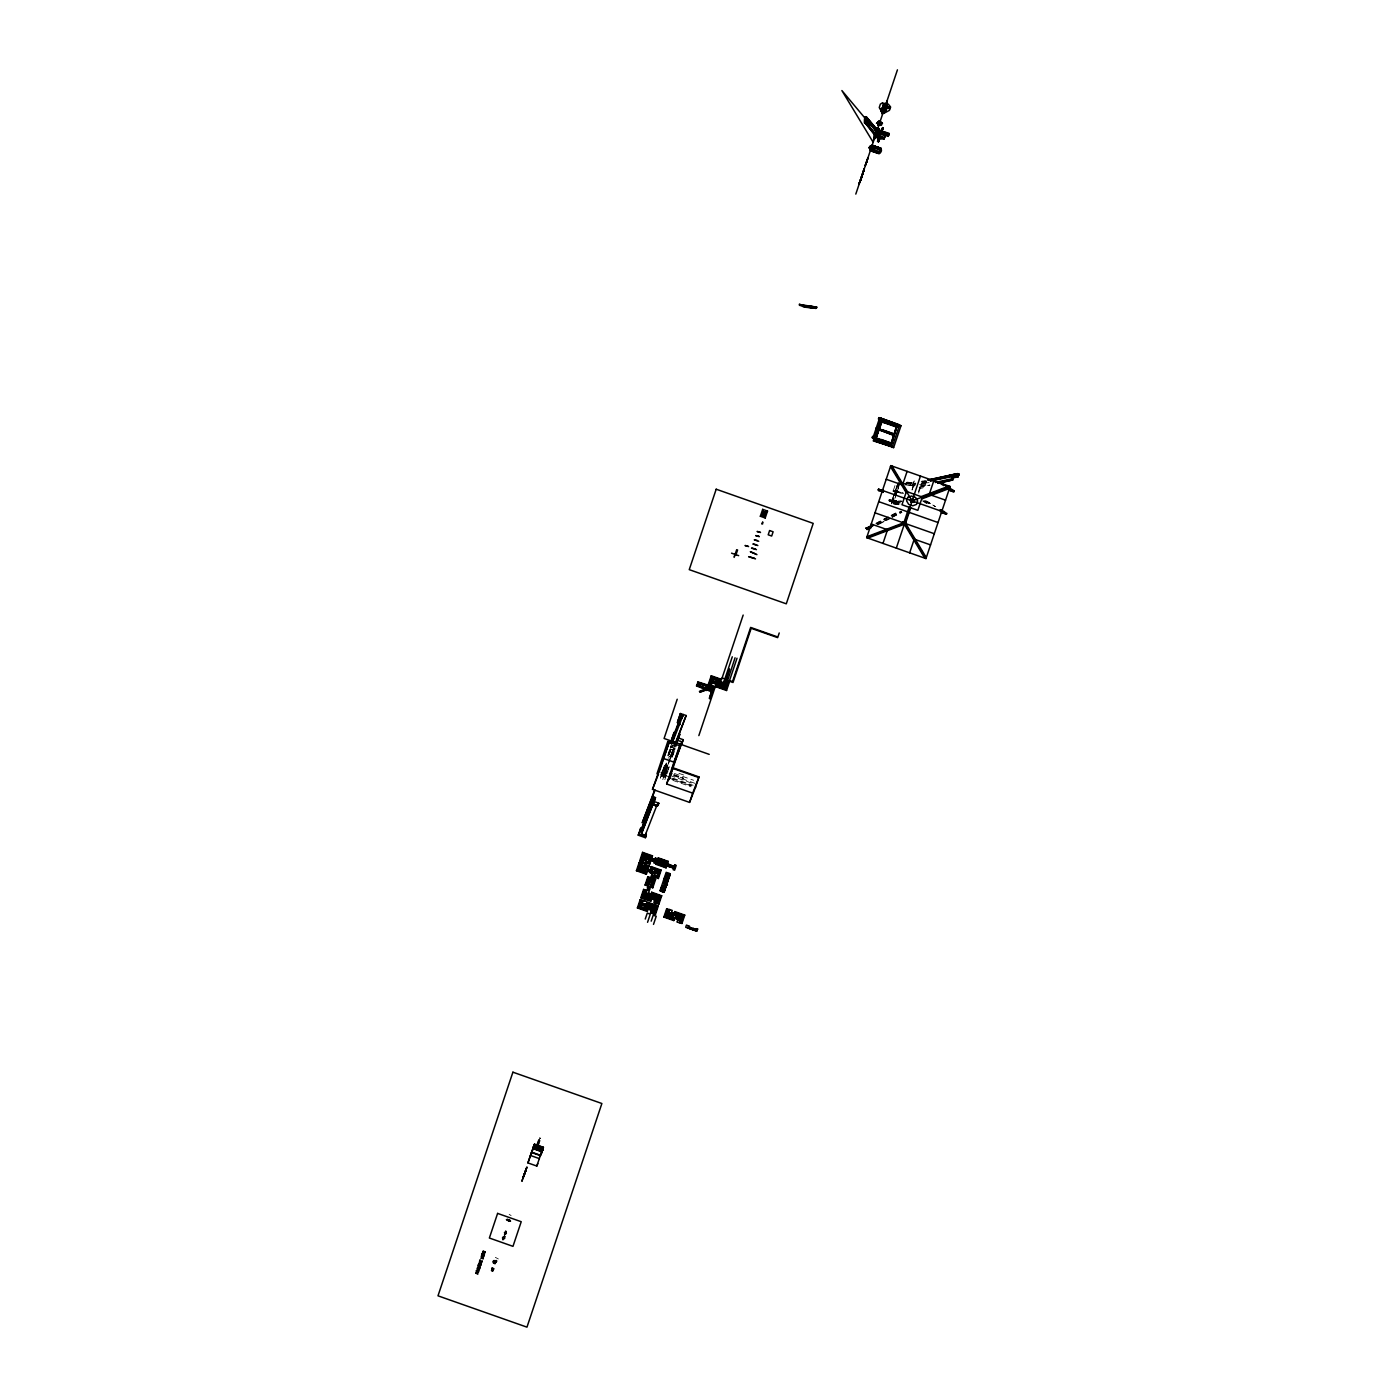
<?xml version="1.0" encoding="UTF-8"?>
<svg xmlns="http://www.w3.org/2000/svg" width="1397" height="1397" viewBox="0 0 1397 1397"><rect width="100%" height="100%" fill="white"/><g stroke="black" fill="none" stroke-linecap="round" stroke-linejoin="round"><path stroke-width="0.75" stroke-dasharray="5 3.75" d="M898.323 502.414L889.627 501.436L889.941 499.55M664.675 767.529L666.002 763.583M511.11 1215.547L509.172 1214.395M664.378 765.573L660.397 778.146L664.466 765.975M667.661 755.76L671.94 743.012M668.587 753.699L671.259 745.719L670.56 747.133M669.792 750.678L668.709 753.909L670.735 754.624M666.317 766.237L666.771 764.892L665.391 764.229M664.239 769.747L664.832 767.966M669.46 754.17L671.084 749.333M665.164 767.704L668.185 758.641M663.942 772.419L665.356 770.673L668.063 771.615M669.582 756.476L668.709 757.663M665.356 770.673L666.561 768.245M662.772 779.683L674.716 744.025M665.356 772.558L666.491 768.926L663.68 767.931M670.7 756.004L672.254 756.545L674.699 749.229L673.162 748.67M664.85 779.718L670.333 763.321M673.005 755.375L677.126 743.064M890.133 499.934L889.61 500.842M893.399 490.33L896.001 482.541M897.066 485.283L891.88 500.842L897.572 485.353M891.321 503.042L898.201 482.489M891.565 503.898L898.446 483.345M892.089 503.13L898.969 482.576M899.476 483.17L893.416 502.588M899.598 484.078L893.172 503.182L900.087 503.968M896.472 493.735L893.574 502.169M896.961 492.146L899.738 484.026M914.232 480.882L913.079 484.392L915.419 487.169L913.079 484.34L914.249 480.9L916.222 479.852M912.363 488.147L913.673 484.253L901.536 483.414M911.997 489.945L914.005 483.956M912.171 489.893L914.284 483.764M918.318 491.814L921.077 483.799L929.372 482.017M918.615 493.089L921.199 485.44L919.697 484.532M537.286 1144.126C538.526 1135.691 542.612 1137.245 538.439 1144.545M537.793 1144.318L539.888 1137.839M537.932 1144.37L540.29 1137.944M668.465 753.734L671.625 745.631M668.639 754.904L672.481 745.09M668.622 755.637L672.603 745.509M674.454 746.627L670.473 756.755L668.849 756.179M667.19 766.569L674.332 748.338M665.094 772.838L665.705 771.284L662.877 770.306M665.88 770.463L674.611 748.181M921.042 483.886L929.022 482.349M875.902 523.334L889.156 516.279M891.042 515.476L898.655 511.354M876.129 523.508L889.575 516.331M891.426 515.371L898.83 511.529M876.408 523.927L889.627 517.047M891.513 516.069L900.96 511.162M877.019 524.242L884.633 520.19M892.229 516.331L901.711 511.319M877.421 524.346L890.151 517.938L877.875 524.346M891.915 516.925L901.676 511.913M892.124 516.995L901.711 512.018M878.853 524.312L890.919 518.217M892.281 517.327L901.973 512.385M495.341 1257.352L498.362 1258.959M921.199 481.494L925.355 480.551M922.23 481.843L926.49 480.917M922.055 482.541L926.176 481.651M922.195 482.698L926.351 481.808M921.339 483.135L927.556 481.773M929.075 482.594L920.466 483.554M920.78 484.672L929.092 482.856M920.867 485.597L929.11 483.816M921.007 486.191L929.424 484.462M919.226 487.291L929.808 485.003M919.348 487.343L929.948 485.213M919.523 488.618L922.963 487.867L924.168 484.392L922.072 480.97M907.002 482.122L915.734 482.978M906.74 482.384L915.873 483.467L907.124 482.541M906.059 482.908L915.367 483.764M905.92 483.1L915.576 484.305M905.78 483.345L914.983 484.34M905.85 483.606L913.813 484.48M901.659 483.868L915.175 485.283M914.075 485.685L905.343 484.864L913.428 485.981M893.085 490.609L901.152 491.552M893.154 490.923L901.24 491.814M894.883 491.5L901.781 492.146M892.98 491.569L903.038 492.652M895.774 492.181L903.492 493.001M899.755 493.036L903.597 493.49M892.089 500.423L899.79 501.348M893.748 501.069L899.912 501.802M889.575 500.877L900.349 502.187L889.732 501.261M893.504 502.222L900.017 502.972M893.416 502.553L899.197 503.164M893.312 502.693L899.179 503.374M893.888 503.112L900.297 503.863M893.87 503.688L899.738 504.352M893.661 504.142L899.93 504.858M670.612 746.941L673.441 747.936M673.337 748.146L675.519 748.914L672.97 749.229L674 749.49L671.852 755.882L670.857 755.533M672.813 749.613L670.979 755.044M670.333 749.071L672.359 749.77M670.892 755.445L672.254 756.545M670.525 756.528L672.394 757.174M664.675 765.591L667.172 766.551M667.085 766.813L668.953 767.459M666.91 767.337L668.779 768.001M666.753 767.809L668.587 768.542M663.837 767.285L663.505 769.485L665.513 770.201M664.099 767.704L666.107 768.402M666.474 768.629L668.237 769.572M678.907 773.327L687.045 776.191M663.069 769.485L670.543 772.104M674.384 773.484L693.593 780.259M662.946 770.515L664.413 771.039M663.034 770.882L666.701 772.174M673.965 774.706L683.57 778.094M665.566 771.947L667.696 772.698M673.86 775.003L683.482 778.391L673.825 775.108M663.75 772L667.487 773.309M661.934 771.755L669.757 774.479M673.843 775.719L696.684 783.961M661.445 772.157L667.347 774.235M660.973 772.331L668.028 774.794M670.054 775.492L692.318 783.333M661.252 772.593L667.714 775.056M661.113 772.803L667.836 775.248M661.305 773.484L668.237 775.911M668.692 776.662L660.711 773.851L670.874 777.448M672.9 778.164L693.122 785.289M660.502 774.637L670.246 778.077M672.201 778.758L691.707 785.62M661.025 775.283L667.102 777.431M669.128 778.146L691.463 786.005M660.711 776.103L664.762 777.518M672.883 780.382L691.148 786.808M539.539 1137.804L540.639 1138.188M539.329 1138.188L540.482 1138.59M926.473 500.964L935.414 506.657L926.63 501.139M925.076 500.807L931.782 504.823M925.041 500.859L930.681 504.492M924.43 500.807L931.362 505.208M922.928 500.615L930.21 505.225M922.841 501.104L926.543 503.444M895.914 491.307L895.721 491.884M889.278 499.393L888.946 500.947L889.278 499.48M889.941 499.812L902.008 501.261L889.941 499.812"/><path stroke-width="1.5" d="M708.366 690.293L708.663 689.385M734.944 554.958L735.852 555.168L737.581 549.999L736.69 549.685L734.106 557.386M757.453 540.552L754.258 539.853L758.746 541.268M800.237 304.581L816.774 307.148L816.459 308.056L802.524 306.362L802.646 304.843M816.424 308.004L816.005 307.026L815.796 308.388M883.026 492.285L881.472 491.692L881.577 490.085L881.245 491.028M877.438 130.253L865.913 116.65L865.145 117.61M865.127 116.859L865.284 119.583M866.053 116.667L865.319 119.251M875.849 130.707L865.965 118.291L865.634 122.377L874.976 133.518L865.634 122.377M876.652 132.523L876.775 130.969L865.18 117.156M874.487 138.74L875.413 137.971L874.208 136.784M876.006 137.5L875.308 138.355L875.64 137.29M881.874 112.808C884.79 110.992 881.856 115.881 881.437 111.708M882.206 113.698L881.839 112.686M884.022 112.843L884.598 111.131M881.804 128.594L882.066 130.026M653.063 799.381L652.87 796.692L655.49 797.617L641.467 833.957L646.06 835.581L645.903 833.415L645.763 836.611L640.647 834.69M865.337 165.44L867.275 160.026L865.197 165.544L865.738 164.514M874.766 134.095L876.181 130.445L885.995 133.745M493.84 1262.032L495.079 1261.107L496.267 1262.05M890.675 445.486L875.255 440.107L890.71 445.556L896.717 426.888L890.727 446.062L874.854 440.474L881.158 421.667L896.647 426.277M890.605 444.945L896.49 426.731M756.633 544.865L752.896 543.974L757.838 545.546M755.742 553.963L750.294 551.71L756.947 554.644M873.858 134.147L865.232 122.831M641.642 828.508L652.696 798.979L654.722 799.66L655.49 797.617M878.661 128.454L878.137 130.113M542.595 1150.01L541.198 1153.835L542.996 1148.509L534.108 1145.296L532.868 1149.137M871.588 147.069L872.147 145.498M860.622 179.899L858.718 184.561L860.377 180.719M874.801 137.866L876.635 136.138M866.524 528.363L870.034 528.398L869.475 527.455M689.088 928.464L689.542 926.281L686.451 925.076L685.717 927.276L696.876 931.205L697.697 928.778L696.544 931.101M881.629 129.275L880.512 133.518L882.66 127.564L880.774 133.78L882.799 127.616M522.513 1179.26L521.902 1181.303L525.534 1171.21M712.4 688.651L713.378 688.616M709.414 686.8L709.798 685.91M709.641 687.184L709.641 686.014M710.444 687.691L711.632 687.918L710.724 688.25M697.732 682.836L709.746 686.818L697.819 682.522M643.231 829.015L640.752 828.037L643.214 829.067L640.245 829.224L642.76 830.115L654.809 799.486M872.13 145.532L881.123 148.274L880.232 150.841M649.972 856.92L652.486 855.855L651.788 858.177M650.583 857.741L650.967 856.431L643.423 853.777L641.31 860.098L642.847 860.674L639.791 860.674L642.568 852.362L652.486 855.855M651.142 857.95L651.683 856.151L643.022 853.113L640.594 860.36L642.69 861.163M718.879 681.055L712.487 677.842L710.567 683.57M719.822 681.387L720.363 679.588L711.702 676.55L709.274 683.797L711.37 684.582M666.09 863.206L668.203 861.39L667.504 863.713M720.468 681.614L721.166 679.291L719.158 681.142L719.647 679.868L712.103 677.213L709.99 683.535L708.471 684.111L711.195 685.124M659.279 859.539L658.86 860.674C658.301 857.007 667.818 861.268 666.09 863.206L666.683 861.966L659.14 859.312L658.284 857.898L657.446 860.168M666.858 863.486L667.382 861.687L658.738 858.649L658.092 860.395M873.282 436.894L891.321 443.303M881.245 111.323L881.524 109.944M887.112 107.29L885.122 112.493L887.112 107.29L886.169 106.172L884.86 109.944M524.678 1173.323L523.037 1177.601L524.032 1175.645M862.473 174.433L861.041 178.903M872.217 145.323L881.07 148.571L872.217 145.183C862.333 154.892 896.717 154.124 870.034 149.217L869.283 147.75L871.047 145.637L880.774 149.427M651.596 803.764L652.87 796.692M861.076 178.833L862.857 173.298M876.897 131.213L877.403 129.642L889.295 133.448L888.579 135.596L885.174 133.902M886.274 103.954L887.374 100.706L886.431 103.5M882.31 128.768C884.755 123.687 877.665 144.101 882.921 128.018M882.38 103.029L884.476 106.329L890.099 108.302L890.588 106.905L888.23 104.094L882.363 103.046L880.389 104.059L879.237 107.552L881.332 110.974M885.803 134.356L886.274 132.837M862.543 174.258L864.289 168.723L863.329 171.691M862.84 172.966L864.01 169.788L860.377 180.003M664.675 886.449L663.732 886.117L665.094 886.327L666.544 882.031L665.164 881.367M677.597 722.511C686.94 695.549 672.463 745.212 671.363 741.842M863.922 170.085L862.054 175.306L862.735 173.595M877.037 136.801L877.473 135.492M883.934 139.211L886.414 132.663L885.209 135.98M858.788 184.421L862.089 175.498M867.415 159.38L866.472 162.262M866.873 161.057L867.834 158.245M871.903 146.126L872.234 145.131M958.709 474.893L959.006 474.02A2.497 1.38 18.5 0 0 957.836 473.618L928.795 479.939M666.352 879.01L665.426 881.594M506.413 1233.219L504.404 1232.748M875.221 135.509C879.673 141.988 892.299 137.901 877.246 135.422M862.159 175.516L861.408 177.856L863.975 169.84L863.171 172.215M887.06 101.667L887.339 100.741L886.99 101.894M869.58 146.475C870.156 145.253 887.759 146.999 879.08 153.775L870.191 150.649L871.815 146.423L871.484 147.244M667.574 873.666L666.09 878.084M953.348 490.906L952.929 491.831L949.349 489.544M505.958 1233.603L504.946 1233.114L504.544 1234.616L505.697 1233.376M504.282 1238.563L503.182 1237.882M680.776 716.207L682.487 716.801L683.308 714.548L680.339 713.518L681.422 715.247M880.983 148.833L872.042 145.742M666.858 875.832L668.255 876.408M940.024 510.708C947.201 516.785 948.144 512.559 940.181 509.626M478.734 1264.634L478.961 1263.534L478.42 1264.756L480.708 1265.56L481.092 1264.302L480.516 1265.263M800.341 304.511L799.992 305.524L816.092 307.48M479.625 1264.949L480.079 1263.988L479.87 1265.036M802.664 304.79L802.542 306.467M677.213 699.233L664.081 738.472L709.205 754.363M507.932 1219.86L507.181 1219.302L509.346 1219.983L509.014 1220.961L506.395 1219.633M680.287 745.981L667.783 741.545L656.957 773.851M508.298 1220.629L506.989 1219.843M695.619 787L689.577 802.402L652.504 789.34L668.953 742.89L659.192 772M502.449 1238.091L503.933 1238.633M502.571 1237.655L504.823 1238.144M502.763 1237.183L504.23 1237.759M527.926 1162.915L531.541 1152.106L540.447 1155.249L536.815 1166.058L527.926 1162.915L534.108 1145.296L532.309 1150.657L533.898 1145.872L533.025 1148.299L541.896 1151.582M503.06 1238.266L503.357 1237.358M508.875 1220.908L509.189 1219.93M532.921 1148.613L541.826 1151.739L542.333 1150.709L542.735 1149.539L533.654 1146.518L534.51 1144.178L543.416 1147.321L542.315 1150.395L533.392 1147.304M503.287 1237.934L502.885 1239.593L504.038 1238.336M504.998 1232.8L505.679 1231.246L506.011 1233.027M522.897 1178.003L523.927 1175.226M640.367 834.917L645.711 836.803L645.362 837.694L638.237 835.179L640.594 828.334M503.06 1239.663L503.601 1238.196M504.195 1236.275L503.741 1237.759M504.736 1234.686L505.26 1233.237M504.911 1233.08L505.871 1231.316M638.237 835.179L640.228 830.534M639.337 833.607L641.607 828.438M878.276 121.749L877.473 123.058L879.359 120.788M883.533 104.792L883.009 108.11M503.426 1237.672L504.422 1238.021L504.666 1236.45M505.871 1233.673L506.151 1232.783M510.027 1221.275L510.342 1220.367M675.1 734.141L674.018 732.395L671.119 741.056L673.075 740.148M680.339 713.518L677.388 722.336M804.445 306.065L804.061 307.113L815.813 308.318M671.241 741.44L674.087 733.006M677.458 722.878L680.409 714.129M882.118 113.751L881.944 110.66M884.126 107.412L884.476 106.329M651.159 803.921L652.818 798.979M671.66 742.767L674 735.765M677.912 724.187L680.322 716.871L682.103 717.779M641.467 833.957L642.76 830.115M641.677 829.05L653.15 798.595L654.949 799.101M671.974 742.785L674.28 736.219M855.802 194.096L874.906 137.063L874.068 136.784M876.687 131.702L888.492 135.841M876.949 130.951L883.096 112.616M885.139 106.521L897.433 69.85M883.725 113.349L881.944 113.087M681.893 718.372L680.356 717.761M877.892 122.884L878.294 124.42L881.21 124.054L881.594 122.901L879.394 120.91L882.52 123.233L881.594 122.901M878.207 133.815L878.783 132.156L877.281 136.033M881.21 124.054C881.332 122.866 883.114 125.852 879.953 124.927L877.578 122.919M886.693 104.81L887.532 106.207L885.314 108.826M674.105 745.858L675.467 741.79L674.349 743.344L672.621 742.733L672.673 740.812M645.536 836.471L646.252 833.817M675.415 746.155L679.902 734.158L675.921 744.287M671.887 743.868L683.325 714.531L686.137 715.526L675.24 744.601M645.362 837.694L646.409 834.69M657.777 803.799L656.957 806.244L658.878 803.205L654.163 801.546M542.088 1151.006L542.595 1149.609M658.389 803.677L657.254 805.37M652.591 803.834L657.812 805.685L658.808 803.327M647.178 871.938L646.34 874.225L636.421 870.715L639.215 862.403L641.974 863.311M636.421 870.715L637.94 870.139L640.053 863.817L641.625 864.341L640.752 864.76M666.631 783.979L672.987 767.774L699.024 776.942L692.685 793.147L666.631 783.979L680.095 744.112M641.887 860.15L643.546 853.969L642.568 852.362M640.542 864.167L638.639 869.877L645.449 872.287M641.904 860.133L643.807 854.405L650.635 856.815M640.926 864.289L639.11 869.702L645.571 871.99M642.271 860.273L644.087 854.859L650.548 857.129M669.006 779.683L681.771 742.191M681.247 744.618L682.155 741.982L680.671 741.44M879.307 153.059L870.418 149.916M678.593 738.053L683.238 739.694L682.452 742.069L676.847 740.096M881.07 148.536L880.459 150.282M748.617 546.594L745.003 545.529L747.797 546.017M641.887 867.31L642.498 865.511M644.244 860.29L644.838 858.509M641.59 869.982L643.004 868.218L646.165 869.004M649.238 859.854L646.27 858.491L646.2 856.204M760.352 516.261L762.675 509.364L767.529 511.075L765.207 517.973L760.352 516.261L767.529 511.075M889.103 133.92L877.403 129.642L877.124 130.515M642.55 870.279L645.397 871.291M643.004 868.218L644.227 865.791M646.27 858.491L645.781 861.163M647.143 856.571L649.989 857.566M643.371 868.358L644.82 864.114L643.214 863.538M646.636 858.614L645.239 862.875L643.633 862.298M762.483 513.258L765.381 514.323L765.154 513.31M643.004 870.104L643.58 868.428M646.846 858.684L647.405 856.99M763.67 513.398L762.675 513.101M764.823 512.175L763.827 512.105L765.748 512.018M763.495 515.86L761.557 515.406L764.648 516.488L764.491 515.266M645.152 870.872L645.711 869.178M645.711 868.812L646.619 866.856M648.645 862.211L648.767 859.714M648.976 859.434L649.535 857.741M646.601 869.126L647.475 866.524M648.784 862.63L649.657 860.028M650.478 857.706L650.967 856.431M743.169 615.064L721.62 679.431L711.23 675.781L706.306 690.467L713.588 687.708L712.749 686.311L699.391 691.375M646.706 869.161L647.614 866.489L644.401 865.354M649.762 860.063L648.854 862.752L645.676 861.53M647.265 869.353L648.313 866.21L644.558 864.883M650.303 860.273L649.256 863.416L645.501 862.089M647.894 869.58L649.134 865.913L644.733 864.359M645.327 862.613L649.71 864.167L650.95 860.482M710.165 683.535L711.562 684.024L709.99 683.535L712.226 677.405L711.248 675.799M759.304 536.675L755.672 535.592L758.763 536.134M647.667 871.274L639.931 869.388L642.026 863.136L642.917 863.433M647.737 871.03L648.191 869.685L643.476 868.043M651.683 860.657L655.088 861.443L646.532 858.911M651.84 860.308L652.312 858.858M652.399 858.491L655.577 860.011L644.541 855.628L642.445 861.879L643.336 862.193M710.933 683.709L712.749 678.296L719.228 680.566M756.458 549.632L751.516 548.078L755.393 548.951M649.134 871.798L650.426 873.09L655.193 873.282L653.883 877.176L652.294 876.618M649.221 871.553L649.675 870.209L654.337 871.85L653.988 872.863M649.937 870.296L651.177 866.611L661.165 870.139L658.371 878.503L653.971 876.949M653.028 860.727L653.499 859.277M754.45 558.224L748.635 556.67L755.515 558.905M648.156 909.15L647.317 911.438L637.399 907.945L640.193 899.633L642.952 900.524M651.578 898.952L650.74 901.222L640.821 897.73L643.598 889.418L646.374 890.326M647.789 886.065L645.065 885.034L647.859 876.74L650.618 877.648M650.565 870.523L651.631 867.362L660.362 870.436L657.917 877.753L654.145 876.425M713.308 683.028L713.919 681.247M710.794 691.445L712.627 685.979M640.193 899.633L641.101 901.152L638.918 907.369L646.462 910.023L647.317 911.438M651.229 870.75L651.177 866.611M637.399 907.945L639.128 907.282L641.101 901.152L642.603 901.554M640.821 897.73L642.55 897.084L644.576 891.024L643.598 889.418M645.065 885.034L646.706 884.406L648.819 878.346L647.859 876.74M709.274 698.36L712.61 688.389L709.641 698.483M641.52 901.379L639.616 907.107L646.427 909.499M644.943 891.181L643.022 896.891L649.849 899.301M647.178 884.493L649.186 878.486M650.88 873.142L651.962 873.631M651.037 872.793L651.666 870.907M641.904 901.502L640.088 906.915L646.549 909.203M645.309 891.303L643.511 896.717L649.972 898.987M647.544 884.633L649.57 878.608M651.98 871.012L652.643 869.039L658.563 871.117L656.904 876.094L654.529 875.255M709.763 698.5L713.099 688.511M714.793 683.552L715.404 681.771M710.147 698.919L714.478 686.503M652.12 873.177L651.753 874.592M652.643 873.369L651.107 876.198L651.997 876.513M656.433 862.42L656.869 861.076M656.957 860.831L674.908 866.821L668.15 863.94M698.849 735.608L717.307 680.496M666.683 866.035L666.072 867.851L656.084 864.341L656.695 862.508M642.777 905.308L643.371 903.527M649.518 884.668L651.142 879.831M646.305 895.145L646.916 893.364M657.323 862.735L656.887 864.027L665.618 867.118L666.055 865.808M654.302 872.479L654.774 871.082M727.173 681.352L729.356 682.12L726.545 690.502L716.556 686.975L717.167 685.159M717.744 683.255L721.603 684.617M654.564 872.514L654.983 871.222M718.337 682.976L718.826 681.526M658.458 863.102L664.955 865.389M659.227 860.814L665.705 863.102M717.796 685.386L717.36 686.678L726.091 689.751L728.553 682.435L726.999 681.893M644.261 905.832L644.855 904.051M647.125 897.38L649.221 891.111L647.614 890.553M653.464 878.416L650.513 887.252L648.924 886.676M658.913 862.927L659.471 861.25M718.355 685.578L725.689 689.088L727.837 682.696L729.356 682.12M649.116 895.477L654.285 897.293M656.45 873.177L656.887 871.885M645.012 908.05L647.108 901.781L644.995 901.048M656.677 873.317L657.149 871.92M648.924 897.52L649.413 896.071M650.6 887.025L652.766 887.793L655.577 879.412L651.875 877.857M647.684 904.278L648.295 902.445L658.284 905.972L655.472 914.354L653.307 913.586M651.089 894.08L651.701 892.246L661.707 895.774L658.895 904.138L656.712 903.37M721.306 684.024L721.795 682.574M646.462 909.866L645.973 908.993M646.811 908.19L647.3 906.74M648.313 904.505L648.749 903.195L657.481 906.286L655.018 913.603L653.482 913.044M646.025 891.338L644.454 890.832L642.341 897.153L649.884 899.808L650.164 898.463L650.74 901.222M651.735 894.29L652.155 892.997L660.903 896.071L658.441 903.388L656.887 902.846M658.371 878.503L657.446 876.967L659.524 870.768L661.165 870.139M654.302 875.954L657.516 877.089L659.646 870.715L652.032 868.026M652.277 894.499L652.556 893.661L660.187 896.35L658.039 902.724L657.079 902.287M652.382 894.534L651.701 892.246M722.825 685.054L732.29 656.8M724.729 680.217L725.27 678.907M645.257 919.051L647.265 913.097L650.286 914.162L647.562 922.299M725.637 678.82L726.58 679.099M726.388 680.81L726.842 679.466L725.724 679.047L729.129 669.093M724.799 683.797L725.287 682.312M726.423 679.309L729.601 669.25M649.78 909.237L650.269 907.788M653.202 899.022L653.691 897.59M649.815 909.639L640.909 906.601L643.004 900.349L644.698 900.943M653.237 899.441L644.331 896.403L646.427 890.133L647.317 890.448M664.693 864.97L665.251 863.276M650.199 909.866L651.299 910.268M650.862 907.491L646.863 906.583L647.579 904.75L645.798 905.71L654.861 908.906L654.04 907.02L653.552 908.452L655.35 907.474L646.27 904.278L647.09 906.164M653.639 899.581L654.722 900.052M726.161 682.609L726.073 684.67M665.391 865.581L665.216 866.454L657.603 863.765L656.084 864.341M666.177 863.241L666.579 862.071M725.148 688.18L735.066 657.777M652.085 907.928L651.089 911.211M654.512 901.013L655.49 897.712M667.399 866.192L674.437 868.253L656.433 862.193M667.556 865.843L668.028 864.394M737.022 658.214L729.531 680.549L732.499 681.596L750.643 627.428L777.134 636.753M652.382 911.647L652.888 910.163M655.804 901.449L656.311 899.947M689.577 802.402L692.685 793.147M653.255 911.944L654.407 910.268M656.66 901.746L657.83 900.07M660.414 890.902L661.025 889.051M665.182 877.019L665.653 876.146L665.496 877.141M666.212 873.928L666.177 874.959L666.509 873.963M660.694 891.042L664.099 892.246L670.298 873.789L666.194 872.339L660.013 890.815L661.252 889.103L662.772 889.61M665.548 876.111L665.321 877.141M695.2 788.24L699.006 776.942M658.284 905.972L655.49 907.037L653.22 913.795L651.631 913.236M659.209 896.717L656.642 903.597L655.036 903.038M666.439 875.098L666.544 874.033M651.194 921.147L653.202 915.175L656.223 916.24L653.499 924.395M664.361 882.956L664.64 882.153M661.602 891.234L662.3 889.121L663.715 889.33M664.972 881.472L663.523 885.768M655.472 914.354L654.547 912.817L656.765 906.548L649.151 903.859L648.295 902.445M661.899 891.478L662.615 889.575M662.126 891.548L663.365 891.985L663.959 889.697L662.772 888.998M663.296 887.933L664.291 887.566M665.863 880.267L666.875 879.883M666.544 878.242L667.661 878.643L669.146 874.225L667.766 873.562M662.195 891.53L662.807 889.679M663.086 889.348L664.012 885.977M664.937 883.899L666.002 882.642L665.321 883.603M663.383 889.452L664.501 886.152M665.513 883.358L665.583 882.502M665.95 881.769L667.067 878.469M667.888 876.146C669.617 870.68 665.216 880.197 667.015 876.618M663.54 889.557L664.623 886.152M666.107 881.874L667.19 878.469M668.22 876.198L667.033 876.757M664.553 887.933L663.732 886.816M669.547 873.527L663.977 891.792M666.037 883.533L666.299 882.747M664.116 892.002L670.228 873.771M672.359 867.537L672.83 866.088M674.629 918.283L673.791 920.553L663.872 917.061L666.666 908.749L669.425 909.657M667.993 910.512L666.09 916.222L672.9 918.632M668.377 910.634L666.561 916.048L673.022 918.318M669.338 913.638L669.687 912.59M669.041 916.31L670.455 914.564L673.616 915.349M670.001 916.624L672.848 917.619M670.455 914.564L671.066 912.747L681.823 916.607L680.025 917.567M670.822 914.686L672.271 910.442L670.665 909.884M670.455 916.449L671.031 914.756M672.603 917.2L673.162 915.506M674.157 913.411L674.768 911.577L684.757 915.105L681.946 923.469L679.78 922.701M673.791 920.553L672.446 918.126M674.786 913.621L675.222 912.328L683.954 915.402L681.492 922.718L679.955 922.177M675.432 913.865L675.607 912.992L683.238 915.681L681.09 922.055L681.946 923.469M675.642 916.048L678.296 916.991M675.275 918.51L677.772 919.383M675.45 918.073L675.973 916.502M677.231 918.702L677.755 917.131M677.562 920.344L677.912 918.947M680.95 919.209L678.453 919.121L676.916 921.95L677.807 922.264M679.553 918.702L680.514 916.135L681.334 918.039L670.927 914.371L672.708 913.394L672.236 914.825L671.398 912.939M682.557 916.048L679.693 922.928L678.104 922.369M779.229 632.963L777.658 637.626L751.184 628.301L733.023 682.487L727.453 680.514M687.795 928.01L688.529 925.827M689.716 928.691L689.647 926.805M690.275 928.883L690.659 927.678L692.58 928.446L692.213 929.564M691.131 929.197L691.515 928.079M691.34 929.267L691.725 928.149M692.51 929.669L693.209 928.289L692.737 929.756M693.174 929.913L693.628 928.411L694.553 929.145M694.169 930.262L694.571 929.075M694.396 930.332L694.868 928.953L697.033 928.778M694.658 930.437L695.182 928.935M695.619 930.769L696.335 928.638M872.688 436.493L872.147 437.82L872.723 436.405M878.451 418.995L879.027 417.581L878.538 419.013M872.758 438.431L879.673 417.808L898.969 424.601M892.281 446.673L873.265 440.893L880.424 419.606L899.179 426.12L879.342 418.821M877.665 430.538L880.948 420.305M881.228 419.799L881.559 418.873L881.193 419.886M873.177 437.121L875.238 437.855L874.749 439.269M881.123 420.27L881.455 419.292M875.36 439.985L881.821 420.462M882.013 420.532L875.605 439.723L890.64 445.014M882.38 420.951L874.854 440.474M891.967 447.477L899.179 426.12M878.573 489.299L878.154 490.295L878.451 489.194M883.044 491.238L878.923 490.766L879.202 489.282M879.01 490.766L879.115 489.264M874.208 440.771L893.626 447.616L900.995 425.718L879.586 417.773L898.812 425.02M867.624 527.752L871.414 527.036M866.664 537.67L890.797 465.62L950.117 486.505L925.967 558.573L866.664 537.67L904.645 523.264L925.967 558.573M882.991 492.373L883.48 490.993L881.769 490.784M882.974 543.416L887.549 529.76L871.239 524.015M907.107 471.365L902.532 485.021L886.222 479.276M924.797 558.154L904.907 525.237L902.41 523.264L902.864 521.867L906.024 521.884L906.409 524.678L926.298 557.578M904.365 521.308L909.08 507.268M896.315 548.113L920.448 476.063M906.024 521.884L910.739 507.844M909.657 552.828L914.232 539.155L930.559 544.9M933.807 480.76L929.215 494.433L945.542 500.161M941.229 512.874L942.87 513.328L943.813 512M941.578 511.878L943.167 512.42M953.802 477.215L958.779 474.613L957.94 477.041L958.499 475.137L956.474 473.775L927.416 480.097M947.009 488.775L950.449 490.906L951.305 489.648L950.99 490.591M953.907 476.936L955.373 475.958L930.489 480.9M956.456 473.862L958.779 474.613L956.474 473.775M943.831 511.966L942.958 513.275M945.437 514.201L945.786 513.188M946.275 514.271L946.782 513.258L946.433 514.253M954.186 490.941L953.837 491.954L954.273 490.888M543.416 1147.321L542.787 1149.102L533.986 1145.645M542.141 1150.901L533.165 1147.932L541.949 1151.39M542.857 1148.84L533.968 1145.697M871.623 146.86L880.529 150.073M859.801 182.309L861.163 178.589M525.551 1170.983L526.756 1167.49L525.097 1172.205L526.966 1166.984M534.178 1145.121L534.51 1144.178M654.844 799.363L653.167 798.77M655.42 797.792L652.905 797.128M666.317 879.132L667.12 880.25L665.601 880.058M861.303 178.152L861.757 176.843L859.888 182.116M525.499 1170.948L523.945 1175.628M536.518 1146.535L537.601 1143.183M536.623 1146.937L538.386 1141.82M536.727 1146.972L538.491 1141.855M537.775 1145.435L538.84 1141.995M537.601 1146.92L538.683 1143.567M860.15 181.331L860.814 179.549M879.289 136.225L877.508 141.324L878.678 141.726L880.215 137.29M877.595 141.359L879.621 135.334M878.503 141.726L879.464 136.592M878.224 141.691L879.586 137.517M878.399 141.708L880.04 136.801M884.79 137.29L885.698 134.653M537.094 1146.745L538.247 1143.41M861.495 177.594L862.071 175.778L861.652 176.93M523.211 1177.427L525.778 1170.442M533.375 1147.374L542.263 1150.499M542.333 1150.447L543.101 1148.456L540.325 1155.616L531.419 1152.473M862.578 174.328L860.744 179.445M534.248 1144.929L543.154 1148.072M542.665 1149.417L541.215 1153.782M888.317 136.347L884.703 135.195M876.53 131.196L865.232 117.453L866.734 117.348L866 116.719L877.264 130.392M861.198 178.048L862.857 173.42M645.292 872.217L645.589 871.379L646.34 874.225M645.973 871.518L645.484 872.811L637.94 870.139L640.175 864.027L639.215 862.403M646.532 871.711L645.885 873.474L637.224 870.418L639.651 863.154L641.782 863.852M658.668 860.604L659.14 859.312M646.951 908.731L646.462 910.023L646.741 908.661M649.884 899.808L650.356 898.515M650.932 898.725L650.286 900.471L641.625 897.433L644.052 890.168L646.182 890.867M647.51 908.923L646.863 910.687L638.202 907.631L640.647 900.384L642.76 901.082M673.214 917.777L672.865 919.034M673.424 917.846L672.935 919.139L665.391 916.484L667.504 910.163L666.666 908.749M673.983 918.056L673.337 919.802L664.675 916.764L667.102 909.499L669.233 910.198M877.019 129.257C873.369 128.821 877.141 128.943 878.923 129.03M525.272 1171.594L524.259 1175.017M954.535 475.661L956.142 475.19L955.146 476.674M654.512 800.254L652.731 799.241M866.751 161.441L867.799 158.367M682.906 715.666L680.269 714.496M696.859 685.525L708.523 690.013M866.629 161.842L867.24 160.149L866.402 162.576M708.646 690.118L708.995 689.175M710.986 689.943L710.636 688.843M711.23 690.275L711.213 691.183L709.17 690.31L711.457 690.555M711.352 690.52L696.911 684.53M865.092 122.971L874.505 133.902M804.253 306.676L816.005 308.405M881.158 111.062L883.009 106.155L884.511 105.578L883.026 109.176M878.067 121.626L879.429 121.102M883.271 105.456L885.034 104.216M883.812 104.251L886.903 104.164M885.401 105.858L884.912 107.01L886.239 103.168L884.877 107.132L883.812 105.735M869.231 147.907L869.702 146.58M875.098 135.858L872.811 141.691L841.885 90.561L875.221 130.323M876.321 132.75L877.421 129.781M876.443 134.583L877.84 131.021L878.678 132.418M877.141 128.157C875.116 128.507 881.647 131.562 878.416 128.21M890.064 108.617L885.995 108.075M890.43 107.377L889.418 110.38L885.454 112.441M880.791 133.553L881.175 132.54M880.948 133.606L881.315 132.593M734.351 556.355L735.119 554.417M667.783 741.545L671.94 743.012M652.504 789.34L658.546 773.938M670.42 743.344L680.409 717.848M671.765 742.61L674.087 736.725M654.791 789.654L642.218 822.816L654.844 790.615M650.758 802.961L654.425 804.253M674.227 745.911L686.137 715.526M645.397 834.725L657.149 804.689M680.304 745.963L673.948 762.168L662.911 758.274M656.957 806.244L653.063 804.759L657.114 806.174M672.935 766.377L683.238 739.694M523.299 1176.85L525.988 1169.621M522.827 1178.212L524.172 1175.034M540.272 1156.157L541.39 1153.328M536.815 1166.058L537.775 1163.614M876.146 428.32L894.097 434.904L876.076 428.512M875.221 437.925L880.913 420.829M878.783 429.543L893.853 435.55L894.307 434.292M881.158 421.667L897.031 427.255L896.49 426.364L890.727 446.062M900.995 425.718L879.359 418.751M893.626 447.616L891.391 446.254M935.274 482.471L951.759 478.874L952.964 475.818L954.134 476.237L952.614 480.271M957.836 473.618L930.524 480.044M957.871 477.006L951.898 477.896M958.482 475.504L959.006 474.02M870.034 149.235L871.641 149.374M873.841 137.971L874.959 138.233M869.178 147.872L870.279 148.885M878.678 129.711L878.311 130.043M883.637 113.506L883.026 111.568M876.111 137.36L876.373 136.4M876.6 123.285L877.508 123.023L876.513 123.373M882.118 110.485L882.345 112.703L884.545 112.808M709.99 689.227L711.16 689.297M953.295 491.5L953.645 490.487L940.408 482.646M873.719 135.23L875.221 134.741M875.011 138.6L875.343 136.696M866.873 528.887L866.891 529.515M665.863 884.371L664.169 883.55M716.05 684.268L717.831 683.29L717.36 684.722L716.539 682.836L725.602 686.032L723.821 686.992L724.31 685.578L725.13 687.464L715.491 684.146L716.836 681.946M491.657 1268.371L493.944 1268.913M867.205 529.376L865.773 527.944M726.545 690.502L725.549 688.651M880.389 108.931L883.864 107.132L884.423 105.491L890.36 107.586M885.034 109.525L886.641 108.687M867.258 529.446L866.315 528.206L872.112 525.272M872.95 524.975L866.996 528.904L873.282 525.447M871.117 527.734L867.345 529.411M700.019 691.882L710.968 688.092M710.636 687.726L711.405 688.477M904.907 525.237L906.409 524.678M882.048 112.004L883.603 112.424M865.686 118.588L864.464 118.867L864.411 122.953M881.437 124.246L879.97 125.468L879.97 124.525M921.112 496.633L948.93 486.086M950.117 486.505L912.136 500.912L890.797 465.62M921.968 498.031L949.785 487.483M921.653 498.973L949.471 488.426M866.996 536.692L902.41 523.264M867.834 538.089L903.248 524.661M699.967 691.777L710.706 687.638L711.3 688.581M700.194 692.179L711.09 688.215M716.556 686.975L718.198 686.364L725.619 688.965M713.43 688.826L712.243 688.529M647.178 866.646L649.134 865.913M649.413 879.097L648.854 878.259M653.918 880.04L655.577 879.412M645.152 891.775L644.593 891.024M661.707 895.774L659.803 896.595M668.203 911.106L667.574 910.268L669.076 910.669M663.872 917.061L665.601 916.397L667.626 910.355L669.023 910.844L667.976 910.669M684.757 915.105L682.627 915.786M502.937 1237.917L504.858 1236.502M493.927 1263.028L495.83 1262.312M491.43 1270.484L493.333 1269.768M641.433 860.046L642.428 859.784M646.706 884.406L648.173 884.965L647.719 884.161M672.271 741.615L671.381 741.388L674.053 734.089M650.723 856.518L643.546 853.969M648.505 862.386L649.71 864.167M494.782 1262.294C494.136 1262.347 494.503 1265.211 495.306 1262.626M491.954 1268.214L493.071 1268.214M930.297 480.76L952.964 475.818M954.273 476.587L958.412 475.696M937.666 482.559L952.23 479.381M938.068 483.152L952.702 479.957L938.086 483.257M877.264 128.297L878.469 128.629M478.961 1269.244L477.879 1269.524L478.577 1270.397M882.537 110.398L883.48 110.241M882.625 111.428L881.664 113.157M882.293 111.795L883.463 112.266M876.845 131.074L878.137 130.881L866.751 117.296M882.852 111.428L882.101 112.511M492.233 1268.424L493.56 1268.895M492.39 1269.751C491.238 1269.541 492.6 1273.173 492.53 1269.611M874.679 134.95L876.425 136.033M874.557 136.312L875.395 136.906M802.856 305.506L816.774 307.148L799.852 305.035M883.375 490.225L879.254 489.753L883.201 490.295M879.045 490.19L883.079 490.661M883.131 110.363L884.406 111.062M874.836 135.247L875.902 135.369M709.781 686.241L697.854 682.435M875.028 135.282L876.024 135.911M667.749 874.417L667.417 875.395M666.893 875.971L667.207 876.233M697.714 681.823L712.592 686.591L712.173 688.005L697.295 683.238M640.525 864.324L641.572 864.499M650.443 878.189L648.313 877.491L645.885 884.72L647.981 885.523M650.269 878.661L648.714 878.154L646.584 884.458L648.138 885.034M642.55 901.711L641.188 901.152M884.772 104.897L887.27 106.871M881.751 128.716L882.956 128.995L882.153 129.938M878.678 131.842L888.649 135.387M878.416 132.471L885.593 134.845M878.329 132.767L883.655 134.653L878.276 132.907M883.568 134.95L877.997 133.623M884.161 138.495L877.037 135.998L884.126 138.6M877.7 141.01L878.8 141.394M871.658 146.702L880.616 149.706M871.484 147.226L875.028 148.553L871.414 147.384M871.326 147.628L874.871 148.938M885.069 421.335L878.957 419.571L888.963 422.907M882.083 421.44L896.368 426.696M882.38 429.787L894.412 434.03M876.286 427.901L894.359 434.188M878.905 429.106L894.202 434.554M878.678 429.805L893.993 435.2M881.175 439.496L890.989 442.954L890.518 444.176L876.251 439.147L890.657 443.792M876.041 438.309L890.832 443.513M876.233 438.902L890.727 443.932M882.467 490.469L941.788 511.354M878.73 501.645L938.051 522.53M874.976 512.821L934.296 533.724M762.745 522.076L761.749 523.962L762.675 523.892M762.605 523.229L762.657 522.321M759.846 531.96L757.052 531.489L760.527 532.501M731.557 553.16L738.664 555.657M722.109 677.947L725.078 678.977M724.467 680.147L727.243 681.142M724.03 681.439L723.279 683.674M724.432 682.015L726.684 682.801M723.594 682.714L713.221 679.064L709.274 690.851L696.387 685.892M717.167 680.95L723.454 683.168M723.943 683.5L725.654 684.111M718.547 682.347L721.516 683.395M712.732 680.496L711.946 682.889M713.168 680.985L716.19 682.05M712.575 682.766L715.596 683.832M715.91 684.705L724.973 687.9M711.125 685.316L715.212 686.765M715.054 687.481L713.815 687.97M678.488 723.681L679.955 724.205M677.982 723.873L679.85 724.519M672.044 768.14L698.046 777.291M670.385 772.89L671.922 773.432M669.914 774.287L671.451 774.829M652.801 797.39L655.228 798.316M652.853 799.713L654.477 800.341M658.284 857.898L668.203 861.39M659.174 859.819L666.352 862.351M659.07 860.133L666.247 862.665M647.195 857.618L649.326 858.369M659.262 861.862L665.042 863.905M652.102 859.487L653.29 859.906M667.818 865.022L672.638 866.716M644.087 857.007L645.746 857.601M643.842 857.828L643.039 860.203M644.104 858.247L646.113 858.963M643.493 860.028L645.519 860.744M645.938 860.796L648.138 861.565M667.958 873.527L668.901 873.858M641.502 864.83L640.699 867.223M641.747 865.249L643.773 865.965M644.122 866.192L646.34 866.961M655.228 870.907L656.887 871.501L655.21 871.134M668.587 875.902L669.6 876.094M641.153 867.048L643.179 867.747M668.237 876.949L669.146 877.438M654.564 872.898L656.223 873.492M640.402 867.991L642.061 868.585M643.214 869.493L645.362 870.244M667.242 878.765L666.177 878.294M664.221 878.259L668.272 879.831M652.189 874.714L654.442 875.517M638.115 870.139L645.344 872.584M654.32 875.867L657.446 876.967M667.714 881.472L663.627 880.023L667.679 881.594M651.578 877.753L650.688 877.438L647.737 886.257L648.627 886.571M663.872 882.345L666.788 883.358M653.22 879.167L654.774 879.726L652.312 887.043L650.775 886.484M653.063 879.639L654.058 879.988L651.91 886.379L650.95 885.942M666.247 884.179L667.469 884.912L666.159 884.476M650.146 879.132L648.33 884.58M652.87 880.093L651.054 885.541M650.408 879.569L652.416 880.267M661.637 885.942L665.688 887.497M663.156 887.881L664.081 888.213M665.147 889.138L661.06 887.706L665.112 889.26M648.784 884.406L650.792 885.122M663.4 891.391L664.413 891.583M648.208 887.811L647.317 887.497L647.737 889.208M648.505 887.916L650.094 888.492L649.64 889.872L648.033 889.313M648.54 893.172L658.913 896.822M645.606 892.578L644.82 894.953M648.383 893.626L649.203 895.512L649.692 894.08L647.911 895.04L658.284 898.708L657.463 896.822L656.974 898.236L658.755 897.276L647.876 893.364L647.597 895.948M646.043 893.067L647.771 893.661M645.449 894.848L647.178 895.46M649.203 896.699L653.482 898.201M655.036 899.092L653.848 902.619L654.739 902.933M655.455 899.651L657.166 900.262M647.265 896.926L654.861 899.616M642.585 897.066L649.762 899.616M654.949 901.135L657.201 901.938M670.368 909.779L669.477 909.464L667.382 915.734L678.453 919.121M683.098 915.716L675.694 913.114L674.768 911.577M671.59 912.503L681.963 916.153M646.409 903.842L655.49 907.037M642.201 902.776L641.398 905.169M646.287 904.226L645.484 906.601M668.692 911.909L668.15 913.551M668.953 912.346L670.979 913.044M642.637 903.265L645.658 904.33M668.604 913.376L670.612 914.092M642.026 905.046L645.047 906.112M667.853 914.337L669.512 914.93M675.764 917.131L677.545 917.759M647.09 907.369L650.059 908.417M670.665 915.838L672.795 916.589M651.613 909.29L650.443 912.817L651.334 913.132M652.032 909.849L653.744 910.46M645.152 907.596L651.439 909.814M678.104 920.152L680.356 920.937M639.162 907.264L646.34 909.814M651.526 911.35L653.779 912.136M680.129 921.618L681.02 921.933L680.112 921.706M653.656 912.503L654.634 912.939M534.422 1144.405L543.311 1147.548M530.423 1155.459L539.312 1158.602M510.569 1221.1L509.049 1220.367M505.906 1232.783L504.719 1233.307L505.609 1233.673M505.085 1232.695L506.081 1233.045M483.222 1257.125L481.197 1256.444L483.152 1257.335M481.267 1262.975L479.223 1262.294L481.197 1263.202M885.279 103.692L886.885 104.269M710.235 683.43L711.108 683.22M639.791 860.674L642.515 861.705M646.846 884.371L648.191 884.877M696.998 685.124L708.855 689.577L696.893 685.421M883.271 111.533L883.707 112.598M949.75 489.107L953.208 491.307M940.024 483.187L943.761 485.632M947.131 487.763L950.746 489.998M940.495 510.359L945.717 513.677M483.379 1258.837L480.743 1258.138M477.128 1268.581L479.45 1269.314L478.211 1269.629L478.927 1270.729L476.761 1269.995M712.278 688.581L713.134 687.883M875.552 129.03L875.779 129.188A2.008 1.659 21.4 0 1 879.202 130.724M884.039 110.485L884.633 111.55M875.814 135.474L876.286 136.4M865.494 117.034L876.879 130.602M866.367 120.509L870.383 125.276M866.35 120.841L870.261 125.66M882.799 106.853L883.655 108.25M891.967 466.022L907.596 491.884M890.465 466.598L906.094 492.442M665.147 866.332L666.072 867.851M651.84 886.257L652.766 887.793M657.97 902.602L658.895 904.138M494.346 1261.788L495.411 1263.552M491.849 1269.244L492.914 1271.008M876.425 135.596L876.478 136.958L876.286 136.068M875.517 136.906L875.465 137.884M762.675 509.364L765.207 517.973M799.538 303.952L799.206 304.965M875.779 129.257A1.764 1.467 21.4 0 1 878.049 128.507A1.764 1.467 21.4 0 1 879.01 130.672M493.333 1262.836A2.026 1.694 21.4 0 1 493.682 1260.793M496.092 1260.81A2.026 1.694 21.4 0 1 496.494 1261.124M493.595 1261.875A1.764 1.467 21.4 0 1 494.067 1260.478M496.145 1260.478A1.764 1.467 21.4 0 1 496.773 1261.107M484.41 1254.384L482.087 1253.668L484.008 1254.209L483.31 1253.336L484.375 1253.057C478.874 1251.275 487.902 1253.266 483.624 1253.441L484.41 1254.471M479.922 1267.743L479.642 1268.703L477.355 1267.865L479.922 1267.743M479.66 1267.743L478.769 1268.162L479.66 1267.743M483.17 1251.241L485.283 1252.026L483.17 1251.241M476.534 1271.095L478.333 1271.724L476.604 1270.973M476.29 1270.991L478.595 1271.811L476.29 1270.991M475.871 1272.999C481.127 1275.129 475.382 1273.121 475.871 1272.999M512.909 1072.18L437.994 1295.822L526.966 1327.15L601.88 1103.508L512.909 1072.18M716.19 489.212L689.245 569.644L786.284 603.818L813.211 523.386L716.19 489.212M478.28 1265.158L477.879 1266.328L480.149 1267.096L478.333 1265.088M479.974 1260.129L479.573 1261.281L481.86 1262.085L482.244 1260.845L480.778 1261.474L480.027 1260.059M481.93 1254.262L481.546 1255.432L483.816 1256.235L484.218 1254.977L482.995 1255.711L481.982 1254.192M481.441 1262.469L481.127 1263.866L481.441 1262.469M483.397 1256.619L483.083 1258.016L483.572 1256.549M497.611 1213.399L489.369 1238.021L512.978 1246.351L521.221 1221.711L497.611 1213.399M655.403 858.055L653.796 862.875L655.263 863.398L656.887 858.579L655.403 858.055M769.607 530.563L768.193 534.807L771.685 536.046L773.117 531.786L769.607 530.563M674.734 864.865L673.127 869.685L674.611 870.209L676.218 865.389L674.734 864.865M906.426 491.465L901.973 504.754L917.846 510.342L922.299 497.053L906.426 491.465M907.736 497.437L906.583 500.877L908.679 504.352L912.8 505.801L916.519 504.387L917.672 500.929L915.576 497.472L911.473 496.022L907.736 497.437M910.355 499.515L910.739 502.291L913.9 502.309L913.516 499.515L910.355 499.515M903.388 522.286L903.667 524.242L905.885 524.259L905.623 522.303L903.388 522.286M877.683 125.241L878.364 124.385L877.718 125.206M650.216 878.835L648.837 878.381L650.216 878.818M727.837 682.696L726.842 682.347L727.697 682.749"/></g></svg>
